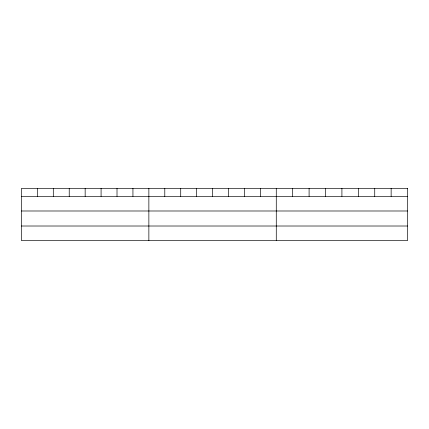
<?xml version="1.0" encoding="UTF-8"?>
<svg xmlns="http://www.w3.org/2000/svg" width="429" height="429" viewBox="0 0 429 429"><rect width="100%" height="100%" fill="white"/><g stroke="black" fill="none" stroke-linecap="round" stroke-linejoin="round"><path stroke-width="0.64" d="M21.45 196.412L407.55 196.412M21.45 210.993L407.55 210.993M21.45 226.013L407.55 226.013M391.141 188.406L391.141 196.412M374.731 188.406L374.731 196.412M358.322 188.406L358.322 196.412M341.913 188.406L341.913 196.412M325.504 188.406L325.504 196.412M309.094 188.406L309.094 196.412M292.685 188.406L292.685 196.412M276.276 188.406L276.276 240.594M260.349 188.406L260.349 196.412M244.423 188.406L244.423 196.412M228.496 188.406L228.496 196.412M212.569 188.406L212.569 196.412M196.643 188.406L196.643 196.412M180.716 188.406L180.716 196.412M164.79 188.406L164.79 196.412M148.863 188.406L148.863 240.594M132.936 188.406L132.936 196.412M117.01 188.406L117.01 196.412M101.083 188.406L101.083 196.412M85.157 188.406L85.157 196.412M69.23 188.406L69.23 196.412M53.303 188.406L53.303 196.412M37.377 188.406L37.377 196.412M407.55 188.406L21.45 188.406L21.45 240.594L407.55 240.594L407.55 188.406"/></g></svg>
